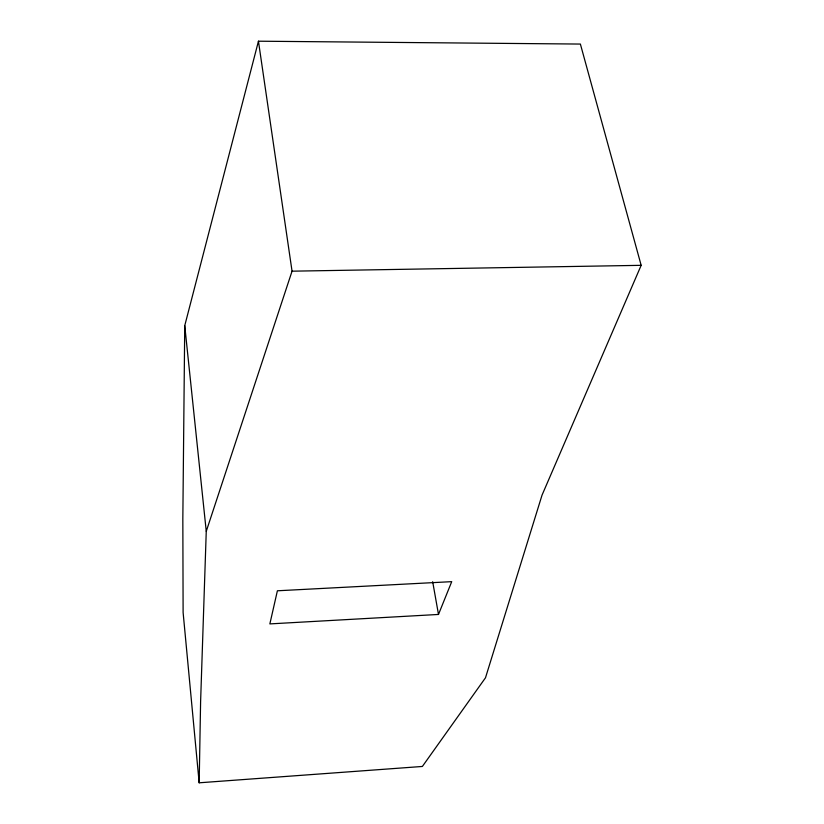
<?xml version="1.0" encoding="UTF-8"?>
<svg xmlns="http://www.w3.org/2000/svg" width="824" height="824" viewBox="0 0 824 824"><rect width="100%" height="100%" fill="white"/><g stroke="black" fill="none" stroke-linecap="round" stroke-linejoin="round"><path stroke-width="1.24" d="M184.741 325.676L182.835 518.883L183.113 612.52L199.171 782.8L422.372 766.454L485.491 677.781L542.027 495.152L641.165 265.328L580.384 44.063L258.448 41.2L184.741 325.676L206.257 531.326L200.603 701.688L199.171 782.8M206.257 531.326L292.046 271.178L258.448 41.2M438.492 614.447L451.727 581.651L277.389 590.787L269.86 623.902L438.492 614.447L432.672 581.692M292.046 271.178L641.165 265.328"/></g></svg>
